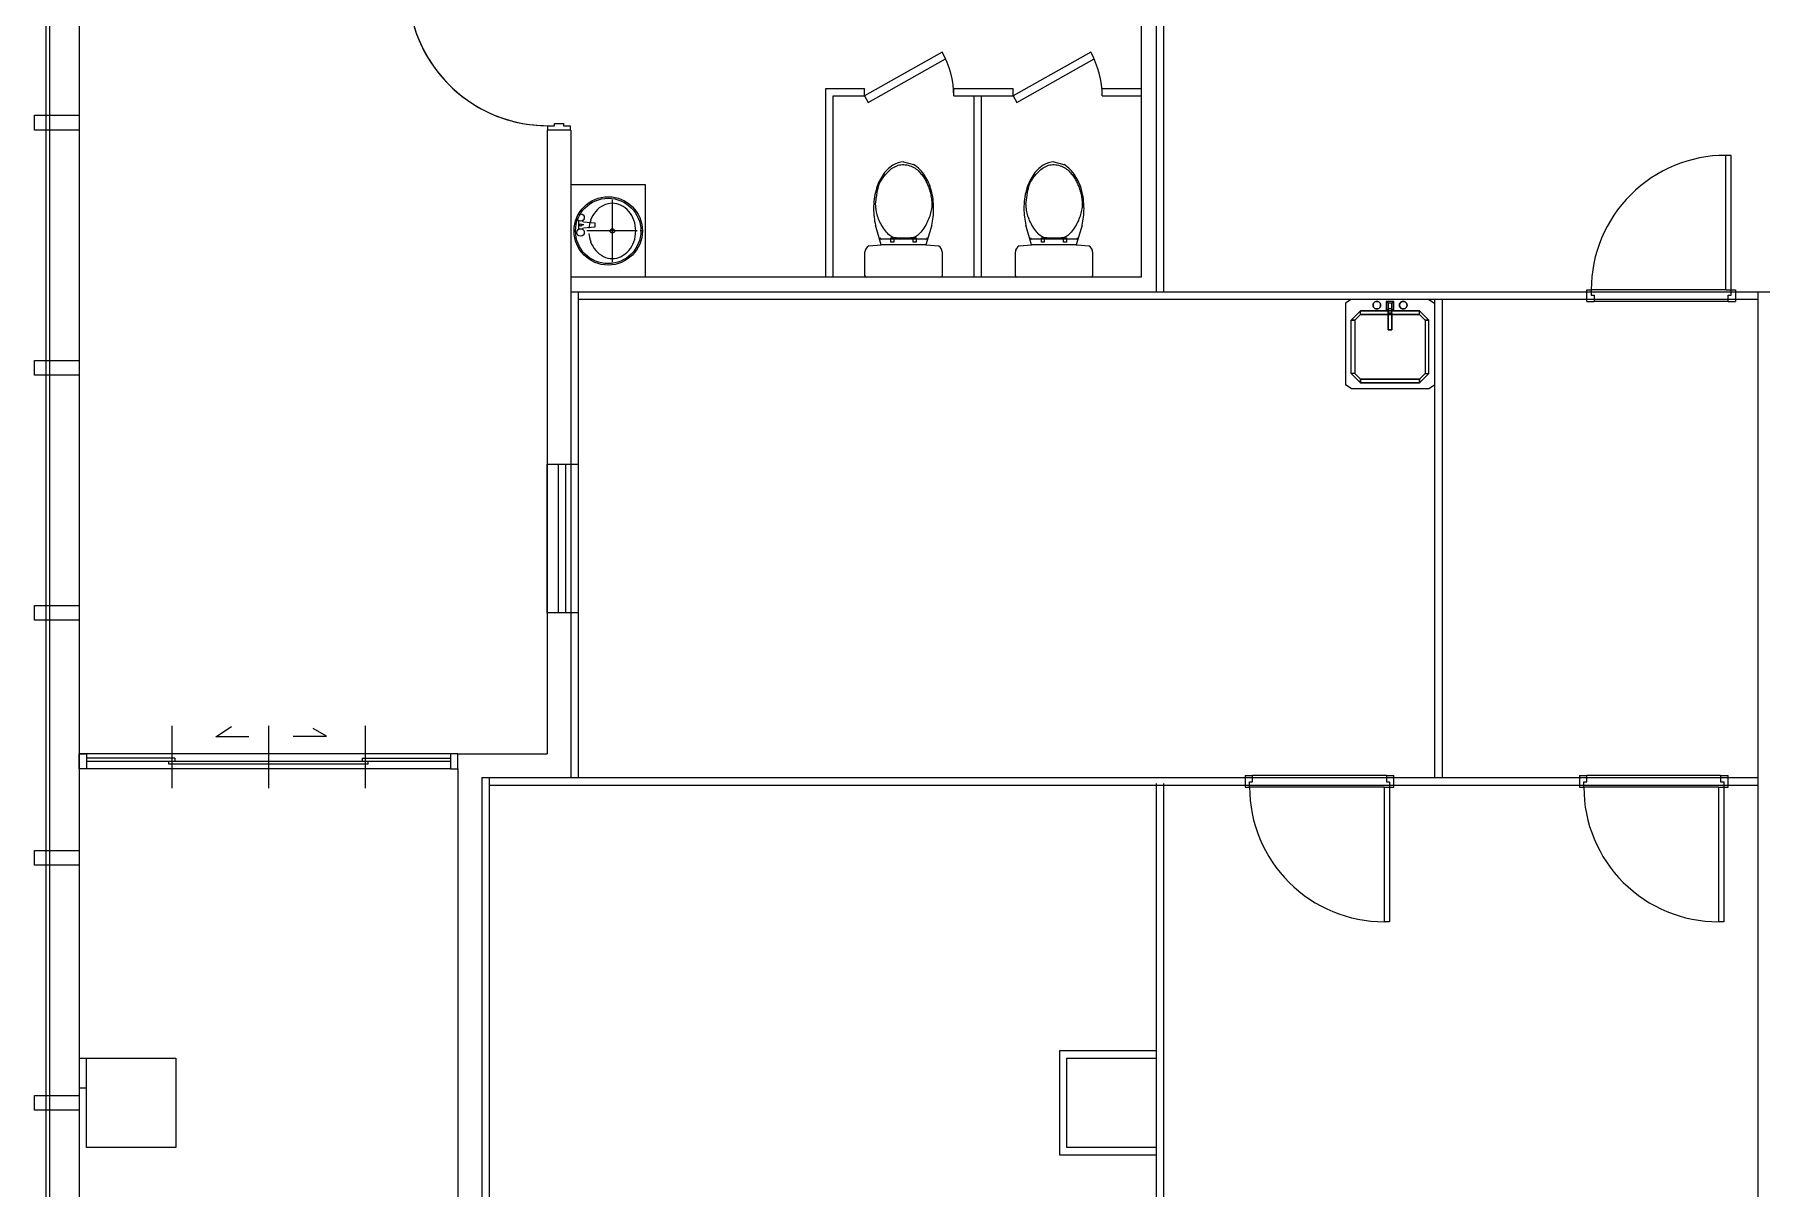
# Model space of a CAD drawing. Header units: millimetres. Extents: x 635438 to 684586, y -467743 to -415930.
# Drawn here: x 660383 to 672008, y -456949 to -449178 of the extents above; entities that cross this region are included whole.
import ezdxf

# ---------------------------------------------------------------- set-up
doc = ezdxf.new("R2010")
doc.units = ezdxf.units.MM
doc.header["$LTSCALE"] = 500
doc.layers.add('동물실', color=9, linetype='Continuous')

msp = doc.modelspace()

# ---------------------------------------------------------------- linework, layer by layer
at = {"layer": '동물실', "color": 251}
for p, q in [((667932.8, -446382.4), (667932.8, -450912.3)), ((667982.8, -446382.4), (667982.8, -450912.3)), ((667832.8, -446772.4), (667832.8, -450812.3)), ((660682.8, -448124.9), (660682.8, -467743.1)), ((660682.8, -448124.9), (660682.8, -467743.1)), ((660458.8, -448173.8), (660458.8, -467743.1)), ((660458.8, -448173.8), (660458.8, -467743.1)), ((660482.8, -448168.5), (660482.8, -467743.1)), ((660482.8, -448168.5), (660482.8, -467743.1)), ((666492.9, -449297.1), (665970.5, -449592.3)), ((667492.3, -449297.1), (666969.9, -449592.3)), ((665995.2, -449635.9), (666515.7, -449341.6)), ((666994.5, -449635.9), (667515, -449341.6)), ((665708.4, -450812.3), (665708.4, -449542.3)), ((665708.4, -449542.3), (665970.5, -449542.3)), ((665758.4, -450812.3), (665758.4, -449592.3)), ((665758.4, -449592.3), (665970.5, -449592.3)), ((665970.5, -449592.3), (665970.5, -449542.3)), ((665970.5, -449592.3), (665995.2, -449635.9)), ((666570.5, -449592.3), (666570.5, -449542.3)), ((666570.5, -449542.3), (666969.9, -449542.3)), ((666570.5, -449592.3), (666757.8, -449592.3)), ((666707.8, -450812.3), (666707.8, -449592.3)), ((666757.8, -450812.3), (666757.8, -449592.3)), ((666757.8, -449592.3), (666969.9, -449592.3)), ((666969.9, -449592.3), (666969.9, -449542.3)), ((666969.9, -449592.3), (666994.5, -449635.9)), ((667569.9, -449592.3), (667569.9, -449542.3)), ((667569.9, -449542.3), (667832.8, -449542.3)), ((667569.9, -449592.3), (667832.8, -449592.3)), ((660382.8, -449822.4), (660382.8, -449722.4)), ((660382.8, -449722.4), (660682.8, -449722.4)), ((660682.8, -449722.4), (660682.8, -449822.4)), ((660682.8, -449822.4), (660382.8, -449822.4)), ((663832.8, -449822.4), (663832.8, -454022.3)), ((663992.8, -449822.4), (663832.8, -449822.4)), ((663837.8, -449822.4), (663837.8, -449792.4)), ((663837.8, -449792.4), (663882.8, -449792.4)), ((663837.8, -449822.4), (663837.8, -449792.4)), ((663837.8, -449792.4), (663882.8, -449792.4)), ((663987.8, -449822.4), (663837.8, -449822.4)), ((663987.8, -449822.4), (663837.8, -449822.4)), ((663882.8, -449792.4), (663882.8, -449777.4)), ((663882.8, -449777.4), (663942.8, -449777.4)), ((663882.8, -449792.4), (663882.8, -449777.4)), ((663882.8, -449777.4), (663942.8, -449777.4)), ((663942.8, -449777.4), (663942.8, -449792.4)), ((663942.8, -449777.4), (663942.8, -449792.4)), ((663942.8, -449792.4), (663987.8, -449792.4)), ((663942.8, -449792.4), (663987.8, -449792.4)), ((663987.8, -449792.4), (663987.8, -449822.4)), ((663987.8, -449792.4), (663987.8, -449822.4)), ((663992.8, -449822.4), (663992.8, -454182.3)), ((671768.1, -450897.3), (671768.1, -449992.1)), ((671803.4, -449992.1), (671768.1, -449992.1)), ((671803.4, -450897.3), (671803.4, -449992.1)), ((666111.5, -450120.6), (666117.4, -450113.7)), ((666117.4, -450113.7), (666123.7, -450106.8)), ((666123.7, -450106.8), (666130.4, -450100)), ((666130.4, -450100), (666137.4, -450093.4)), ((666137.4, -450093.4), (666144.8, -450087.1)), ((666144.8, -450087.1), (666152.5, -450081.1)), ((666152.5, -450081.1), (666160.5, -450075.6)), ((666160.5, -450075.6), (666168.9, -450070.6)), ((666168.9, -450070.6), (666177.5, -450066.2)), ((666177.5, -450066.2), (666186.5, -450062.4)), ((666186.5, -450062.4), (666195.7, -450059.2)), ((666195.7, -450059.2), (666205.1, -450056.8)), ((666205.1, -450056.8), (666214.7, -450055)), ((666214.7, -450055), (666224.5, -450054.1)), ((666224.5, -450054.1), (666234.5, -450054)), ((666233.1, -450036.7), (666300.5, -450053.3)), ((666234.5, -450054), (666244.5, -450054.8)), ((666244.5, -450054.8), (666254.6, -450056.4)), ((666254.6, -450056.4), (666264.6, -450058.7)), ((666264.6, -450058.7), (666274.5, -450061.7)), ((666274.5, -450061.7), (666284.2, -450065.4)), ((666284.2, -450065.4), (666293.4, -450069.5)), ((666293.4, -450069.5), (666302.3, -450074.2)), ((666302.3, -450074.2), (666310.7, -450079.3)), ((666310.7, -450079.3), (666318.4, -450084.7)), ((666318.4, -450084.7), (666325.6, -450090.5)), ((666325.6, -450090.5), (666332.3, -450096.5)), ((666332.3, -450096.5), (666338.5, -450102.7)), ((666338.5, -450102.7), (666344.3, -450109)), ((666344.3, -450109), (666349.8, -450115.5)), ((666349.8, -450115.5), (666354.9, -450122)), ((667123.7, -450120.6), (667129.6, -450113.7)), ((667129.6, -450113.7), (667135.9, -450106.8)), ((667135.9, -450106.8), (667142.6, -450100)), ((667142.6, -450100), (667149.6, -450093.4)), ((667149.6, -450093.4), (667157, -450087.1)), ((667157, -450087.1), (667164.7, -450081.1)), ((667164.7, -450081.1), (667172.7, -450075.6)), ((667172.7, -450075.6), (667181.1, -450070.6)), ((667181.1, -450070.6), (667189.7, -450066.2)), ((667189.7, -450066.2), (667198.7, -450062.4)), ((667198.7, -450062.4), (667207.9, -450059.2)), ((667207.9, -450059.2), (667217.3, -450056.8)), ((667217.3, -450056.8), (667226.9, -450055)), ((667226.9, -450055), (667236.7, -450054.1)), ((667236.7, -450054.1), (667246.7, -450054)), ((667245.3, -450036.7), (667312.7, -450053.3)), ((667246.7, -450054), (667256.7, -450054.8)), ((667256.7, -450054.8), (667266.8, -450056.4)), ((667266.8, -450056.4), (667276.8, -450058.7)), ((667276.8, -450058.7), (667286.7, -450061.7)), ((667286.7, -450061.7), (667296.3, -450065.4)), ((667296.3, -450065.4), (667305.6, -450069.5)), ((667305.6, -450069.5), (667314.5, -450074.2)), ((667314.5, -450074.2), (667322.8, -450079.3)), ((667322.8, -450079.3), (667330.6, -450084.7)), ((667330.6, -450084.7), (667337.8, -450090.5)), ((667337.8, -450090.5), (667344.5, -450096.5)), ((667344.5, -450096.5), (667350.7, -450102.7)), ((667350.7, -450102.7), (667356.5, -450109)), ((667356.5, -450109), (667362, -450115.5)), ((667362, -450115.5), (667367.1, -450122)), ((663992.8, -450187.3), (664492.8, -450187.3)), ((664492.8, -450187.3), (664492.8, -450812.3)), ((666055.8, -450238.9), (666057.4, -450230.6)), ((666057.4, -450230.6), (666059, -450222.9)), ((666059, -450222.9), (666060.7, -450215.6)), ((666060.7, -450215.6), (666062.4, -450208.8)), ((666062.4, -450208.8), (666064, -450202.7)), ((666064, -450202.7), (666065.4, -450197.2)), ((666065.4, -450197.2), (666066.8, -450192.5)), ((666066.8, -450192.5), (666067.9, -450188.6)), ((666067.9, -450188.6), (666068.8, -450185.5)), ((666068.8, -450185.5), (666069.6, -450183.1)), ((666069.6, -450183.1), (666070.3, -450181.2)), ((666070.3, -450181.2), (666071, -450179.5)), ((666071, -450179.5), (666071.9, -450177.8)), ((666071.9, -450177.8), (666072.9, -450176)), ((666072.9, -450176), (666074.3, -450173.7)), ((666074.3, -450173.7), (666076, -450170.9)), ((666076, -450170.9), (666078.2, -450167.4)), ((666078.2, -450167.4), (666080.9, -450163.2)), ((666080.9, -450163.2), (666084, -450158.3)), ((666084, -450158.3), (666087.6, -450152.9)), ((666087.6, -450152.9), (666091.6, -450147)), ((666091.6, -450147), (666095.9, -450140.8)), ((666095.9, -450140.8), (666100.7, -450134.3)), ((666100.7, -450134.3), (666105.9, -450127.5)), ((666105.9, -450127.5), (666111.5, -450120.6)), ((666354.9, -450122), (666359.8, -450128.6)), ((666359.8, -450128.6), (666364.4, -450135.1)), ((666364.4, -450135.1), (666368.9, -450141.6)), ((666368.9, -450141.6), (666373.1, -450148.1)), ((666373.1, -450148.1), (666377.1, -450154.7)), ((666377.1, -450154.7), (666380.9, -450161.2)), ((666380.9, -450161.2), (666384.5, -450167.9)), ((666384.5, -450167.9), (666387.9, -450174.6)), ((666387.9, -450174.6), (666391.2, -450181.4)), ((666391.2, -450181.4), (666394.2, -450188.3)), ((666394.2, -450188.3), (666397, -450195.3)), ((666397, -450195.3), (666399.6, -450202.5)), ((666399.6, -450202.5), (666402.2, -450209.8)), ((666402.2, -450209.8), (666404.6, -450217.3)), ((666404.6, -450217.3), (666406.9, -450224.9)), ((666406.9, -450224.9), (666409.1, -450232.8)), ((666409.1, -450232.8), (666411.2, -450240.9)), ((667068, -450238.9), (667069.6, -450230.6)), ((667069.6, -450230.6), (667071.2, -450222.9)), ((667071.2, -450222.9), (667072.9, -450215.6)), ((667072.9, -450215.6), (667074.6, -450208.8)), ((667074.6, -450208.8), (667076.1, -450202.7)), ((667076.1, -450202.7), (667077.6, -450197.2)), ((667077.6, -450197.2), (667078.9, -450192.5)), ((667078.9, -450192.5), (667080.1, -450188.6)), ((667080.1, -450188.6), (667081, -450185.5)), ((667081, -450185.5), (667081.7, -450183.1)), ((667081.7, -450183.1), (667082.5, -450181.2)), ((667082.5, -450181.2), (667083.2, -450179.5)), ((667083.2, -450179.5), (667084, -450177.8)), ((667084, -450177.8), (667085.1, -450176)), ((667085.1, -450176), (667086.5, -450173.7)), ((667086.5, -450173.7), (667088.2, -450170.9)), ((667088.2, -450170.9), (667090.4, -450167.4)), ((667090.4, -450167.4), (667093.1, -450163.2)), ((667093.1, -450163.2), (667096.2, -450158.3)), ((667096.2, -450158.3), (667099.8, -450152.9)), ((667099.8, -450152.9), (667103.7, -450147)), ((667103.7, -450147), (667108.1, -450140.8)), ((667108.1, -450140.8), (667112.9, -450134.3)), ((667112.9, -450134.3), (667118.1, -450127.5)), ((667118.1, -450127.5), (667123.7, -450120.6)), ((667367.1, -450122), (667372, -450128.6)), ((667372, -450128.6), (667376.6, -450135.1)), ((667376.6, -450135.1), (667381.1, -450141.6)), ((667381.1, -450141.6), (667385.3, -450148.1)), ((667385.3, -450148.1), (667389.3, -450154.7)), ((667389.3, -450154.7), (667393.1, -450161.2)), ((667393.1, -450161.2), (667396.7, -450167.9)), ((667396.7, -450167.9), (667400.1, -450174.6)), ((667400.1, -450174.6), (667403.3, -450181.4)), ((667403.3, -450181.4), (667406.3, -450188.3)), ((667406.3, -450188.3), (667409.2, -450195.3)), ((667409.2, -450195.3), (667411.8, -450202.5)), ((667411.8, -450202.5), (667414.4, -450209.8)), ((667414.4, -450209.8), (667416.8, -450217.3)), ((667416.8, -450217.3), (667419.1, -450224.9)), ((667419.1, -450224.9), (667421.3, -450232.8)), ((667421.3, -450232.8), (667423.4, -450240.9)), ((664272, -450290.9), (664272, -450710.9)), ((666044.5, -450317.8), (666044.6, -450315.2)), ((666044.6, -450321.1), (666044.5, -450317.8)), ((666044.6, -450315.2), (666044.8, -450312.8)), ((666044.8, -450325.3), (666044.6, -450321.1)), ((666044.8, -450312.8), (666045.1, -450310.5)), ((666045.2, -450330.7), (666044.8, -450325.3)), ((666045.1, -450310.5), (666045.6, -450307.9)), ((666045.7, -450337.2), (666045.2, -450330.7)), ((666045.6, -450307.9), (666046.1, -450304.6)), ((666046.5, -450344.7), (666045.7, -450337.2)), ((666046.1, -450304.6), (666046.8, -450300.4)), ((666047.5, -450353), (666046.5, -450344.7)), ((666046.8, -450300.4), (666047.6, -450295)), ((666047.6, -450295), (666048.4, -450288.5)), ((666048.4, -450288.5), (666049.4, -450281.2)), ((666049.4, -450281.2), (666050.5, -450273.2)), ((666050.5, -450273.2), (666051.7, -450264.8)), ((666051.7, -450264.8), (666052.9, -450256.1)), ((666052.9, -450256.1), (666054.3, -450247.4)), ((666054.3, -450247.4), (666055.8, -450238.9)), ((666411.2, -450240.9), (666413.3, -450249.2)), ((666413.3, -450249.2), (666415.4, -450257.7)), ((666415.4, -450257.7), (666417.2, -450266.4)), ((666417.2, -450266.4), (666418.9, -450275.3)), ((666418.9, -450275.3), (666420.4, -450284.4)), ((666420.7, -450351.3), (666419.1, -450361.2)), ((666420.4, -450284.4), (666421.6, -450293.6)), ((666421.9, -450341.4), (666420.7, -450351.3)), ((666421.6, -450293.6), (666422.4, -450302.9)), ((666422.6, -450331.6), (666421.9, -450341.4)), ((666422.4, -450302.9), (666422.9, -450312.4)), ((666423, -450322), (666422.6, -450331.6)), ((666422.9, -450312.4), (666423, -450322)), ((667056.7, -450317.8), (667056.8, -450315.2)), ((667056.8, -450321.1), (667056.7, -450317.8)), ((667056.8, -450315.2), (667057, -450312.8)), ((667057, -450325.3), (667056.8, -450321.1)), ((667057, -450312.8), (667057.3, -450310.5)), ((667057.4, -450330.7), (667057, -450325.3)), ((667057.3, -450310.5), (667057.8, -450307.9)), ((667057.9, -450337.2), (667057.4, -450330.7)), ((667057.8, -450307.9), (667058.3, -450304.6)), ((667058.7, -450344.7), (667057.9, -450337.2)), ((667058.3, -450304.6), (667059, -450300.4)), ((667059.7, -450353), (667058.7, -450344.7)), ((667059, -450300.4), (667059.8, -450295)), ((667059.8, -450295), (667060.6, -450288.5)), ((667060.6, -450288.5), (667061.6, -450281.2)), ((667061.6, -450281.2), (667062.7, -450273.2)), ((667062.7, -450273.2), (667063.8, -450264.8)), ((667063.8, -450264.8), (667065.1, -450256.1)), ((667065.1, -450256.1), (667066.5, -450247.4)), ((667066.5, -450247.4), (667068, -450238.9)), ((667423.4, -450240.9), (667425.5, -450249.2)), ((667425.5, -450249.2), (667427.5, -450257.7)), ((667427.5, -450257.7), (667429.4, -450266.4)), ((667429.4, -450266.4), (667431.1, -450275.3)), ((667431.1, -450275.3), (667432.6, -450284.4)), ((667432.9, -450351.3), (667431.3, -450361.2)), ((667432.6, -450284.4), (667433.8, -450293.6)), ((667434.1, -450341.4), (667432.9, -450351.3)), ((667433.8, -450293.6), (667434.6, -450302.9)), ((667434.8, -450331.6), (667434.1, -450341.4)), ((667434.6, -450302.9), (667435.1, -450312.4)), ((667435.2, -450322), (667434.8, -450331.6)), ((667435.1, -450312.4), (667435.2, -450322)), ((664044.5, -450431.7), (664044.5, -450490.2)), ((664080.5, -450460.9), (664060.5, -450460.9)), ((664072.5, -450431.7), (664072.5, -450434.8)), ((664077.1, -450439.7), (664153.5, -450446.9)), ((664153.5, -450446.9), (664153.5, -450474.9)), ((666082.8, -450595), (666043.9, -450462.7)), ((666048.9, -450361.9), (666047.5, -450353)), ((666050.5, -450371.4), (666048.9, -450361.9)), ((666052.6, -450381.2), (666050.5, -450371.4)), ((666055, -450391.2), (666052.6, -450381.2)), ((666057.9, -450401.3), (666055, -450391.2)), ((666061.3, -450411.5), (666057.9, -450401.3)), ((666065.1, -450421.6), (666061.3, -450411.5)), ((666069.4, -450431.7), (666065.1, -450421.6)), ((666074, -450441.9), (666069.4, -450431.7)), ((666079.2, -450451.9), (666074, -450441.9)), ((666084.7, -450461.9), (666079.2, -450451.9)), ((666090.7, -450471.9), (666084.7, -450461.9)), ((666381.6, -450462), (666375.7, -450471.9)), ((666387.2, -450452), (666381.6, -450462)), ((666422.3, -450462.7), (666383.3, -450595)), ((666392.3, -450441.9), (666387.2, -450452)), ((666397.1, -450431.8), (666392.3, -450441.9)), ((666401.4, -450421.7), (666397.1, -450431.8)), ((666405.3, -450411.5), (666401.4, -450421.7)), ((666408.9, -450401.4), (666405.3, -450411.5)), ((666412, -450391.3), (666408.9, -450401.4)), ((666414.8, -450381.2), (666412, -450391.3)), ((666417.1, -450371.1), (666414.8, -450381.2)), ((666419.1, -450361.2), (666417.1, -450371.1)), ((667095, -450595), (667056, -450462.7)), ((667061, -450361.9), (667059.7, -450353)), ((667062.7, -450371.4), (667061, -450361.9)), ((667064.8, -450381.2), (667062.7, -450371.4)), ((667067.2, -450391.2), (667064.8, -450381.2)), ((667070.1, -450401.3), (667067.2, -450391.2)), ((667073.5, -450411.5), (667070.1, -450401.3)), ((667077.3, -450421.6), (667073.5, -450411.5)), ((667081.5, -450431.7), (667077.3, -450421.6)), ((667086.2, -450441.9), (667081.5, -450431.7)), ((667091.3, -450451.9), (667086.2, -450441.9)), ((667096.9, -450461.9), (667091.3, -450451.9)), ((667102.9, -450471.9), (667096.9, -450461.9)), ((667393.8, -450462), (667387.9, -450471.9)), ((667399.4, -450452), (667393.8, -450462)), ((667434.5, -450462.7), (667395.5, -450595)), ((667404.5, -450441.9), (667399.4, -450452)), ((667409.3, -450431.8), (667404.5, -450441.9)), ((667413.6, -450421.7), (667409.3, -450431.8)), ((667417.5, -450411.5), (667413.6, -450421.7)), ((667421.1, -450401.4), (667417.5, -450411.5)), ((667424.2, -450391.3), (667421.1, -450401.4)), ((667427, -450381.2), (667424.2, -450391.3)), ((667429.3, -450371.1), (667427, -450381.2)), ((667431.3, -450361.2), (667429.3, -450371.1)), ((664072.5, -450487.1), (664072.5, -450490.2)), ((664153.5, -450474.9), (664077.1, -450482.2)), ((664440.5, -450500.9), (664100.5, -450500.9)), ((664476, -450500.9), (664460.5, -450500.9)), ((666383.1, -450557.3), (666083.1, -450557.3)), ((666097.1, -450481.7), (666090.7, -450471.9)), ((666103.8, -450491.2), (666097.1, -450481.7)), ((666110.7, -450500.4), (666103.8, -450491.2)), ((666117.9, -450509.1), (666110.7, -450500.4)), ((666125.1, -450517.1), (666117.9, -450509.1)), ((666132.2, -450524.4), (666125.1, -450517.1)), ((666139.3, -450530.7), (666132.2, -450524.4)), ((666146.2, -450536), (666139.3, -450530.7)), ((666152.9, -450540.2), (666146.2, -450536)), ((666148.1, -450577.3), (666148.1, -450547.3)), ((666148.1, -450547.3), (666168.1, -450547.3)), ((666168.1, -450577.3), (666148.1, -450577.3)), ((666159.3, -450543.3), (666152.9, -450540.2)), ((666165.7, -450545.5), (666159.3, -450543.3)), ((666172.1, -450547.1), (666165.7, -450545.5)), ((666168.1, -450547.3), (666168.1, -450577.3)), ((666178.6, -450548), (666172.1, -450547.1)), ((666185.3, -450548.4), (666178.6, -450548)), ((666192.3, -450548.6), (666185.3, -450548.4)), ((666199.7, -450548.6), (666192.3, -450548.6)), ((666207.6, -450548.6), (666199.7, -450548.6)), ((666215.8, -450548.6), (666207.6, -450548.6)), ((666224.3, -450548.6), (666215.8, -450548.6)), ((666232.9, -450548.6), (666224.3, -450548.6)), ((666241.5, -450548.6), (666232.9, -450548.6)), ((666250, -450548.6), (666241.5, -450548.6)), ((666258.3, -450548.6), (666250, -450548.6)), ((666266.2, -450548.6), (666258.3, -450548.6)), ((666273.6, -450548.6), (666266.2, -450548.6)), ((666280.7, -450548.4), (666273.6, -450548.6)), ((666287.4, -450548), (666280.7, -450548.4)), ((666294, -450547.1), (666287.4, -450548)), ((666300.4, -450545.5), (666294, -450547.1)), ((666298.1, -450547.3), (666318.1, -450547.3)), ((666298.1, -450577.3), (666298.1, -450547.3)), ((666318.1, -450577.3), (666298.1, -450577.3)), ((666306.8, -450543.3), (666300.4, -450545.5)), ((666313.4, -450540.2), (666306.8, -450543.3)), ((666320, -450536), (666313.4, -450540.2)), ((666318.1, -450547.3), (666318.1, -450577.3)), ((666327, -450530.7), (666320, -450536)), ((666334.1, -450524.4), (666327, -450530.7)), ((666341.3, -450517.1), (666334.1, -450524.4)), ((666348.5, -450509.1), (666341.3, -450517.1)), ((666355.6, -450500.4), (666348.5, -450509.1)), ((666362.6, -450491.2), (666355.6, -450500.4)), ((666369.3, -450481.7), (666362.6, -450491.2)), ((666375.7, -450471.9), (666369.3, -450481.7)), ((667395.3, -450557.3), (667095.3, -450557.3)), ((667109.3, -450481.7), (667102.9, -450471.9)), ((667116, -450491.2), (667109.3, -450481.7)), ((667122.9, -450500.4), (667116, -450491.2)), ((667130.1, -450509.1), (667122.9, -450500.4)), ((667137.3, -450517.1), (667130.1, -450509.1)), ((667144.4, -450524.4), (667137.3, -450517.1)), ((667151.5, -450530.7), (667144.4, -450524.4)), ((667158.4, -450536), (667151.5, -450530.7)), ((667165, -450540.2), (667158.4, -450536)), ((667160.3, -450577.3), (667160.3, -450547.3)), ((667160.3, -450547.3), (667180.3, -450547.3)), ((667180.3, -450577.3), (667160.3, -450577.3)), ((667171.5, -450543.3), (667165, -450540.2)), ((667177.9, -450545.5), (667171.5, -450543.3)), ((667184.3, -450547.1), (667177.9, -450545.5)), ((667180.3, -450547.3), (667180.3, -450577.3)), ((667190.8, -450548), (667184.3, -450547.1)), ((667197.5, -450548.4), (667190.8, -450548)), ((667204.5, -450548.6), (667197.5, -450548.4)), ((667211.9, -450548.6), (667204.5, -450548.6)), ((667219.7, -450548.6), (667211.9, -450548.6)), ((667228, -450548.6), (667219.7, -450548.6)), ((667236.5, -450548.6), (667228, -450548.6)), ((667245.1, -450548.6), (667236.5, -450548.6)), ((667253.7, -450548.6), (667245.1, -450548.6)), ((667262.2, -450548.6), (667253.7, -450548.6)), ((667270.4, -450548.6), (667262.2, -450548.6)), ((667278.3, -450548.6), (667270.4, -450548.6)), ((667285.8, -450548.6), (667278.3, -450548.6)), ((667292.8, -450548.4), (667285.8, -450548.6)), ((667299.6, -450548), (667292.8, -450548.4)), ((667306.2, -450547.1), (667299.6, -450548)), ((667312.6, -450545.5), (667306.2, -450547.1)), ((667310.3, -450547.3), (667330.3, -450547.3)), ((667310.3, -450577.3), (667310.3, -450547.3)), ((667330.3, -450577.3), (667310.3, -450577.3)), ((667319, -450543.3), (667312.6, -450545.5)), ((667325.5, -450540.2), (667319, -450543.3)), ((667332.2, -450536), (667325.5, -450540.2)), ((667330.3, -450547.3), (667330.3, -450577.3)), ((667339.1, -450530.7), (667332.2, -450536)), ((667346.2, -450524.4), (667339.1, -450530.7)), ((667353.4, -450517.1), (667346.2, -450524.4)), ((667360.7, -450509.1), (667353.4, -450517.1)), ((667367.8, -450500.4), (667360.7, -450509.1)), ((667374.8, -450491.2), (667367.8, -450500.4)), ((667381.5, -450481.7), (667374.8, -450491.2)), ((667387.9, -450471.9), (667381.5, -450481.7)), ((664272, -450690.9), (664272, -450711.9)), ((665973.1, -450802.3), (665973.1, -450642.3)), ((665998.1, -450602.3), (666082.9, -450595)), ((666383.3, -450595), (666077.9, -450595.4)), ((666077.9, -450595.4), (666082.8, -450595)), ((666383.3, -450595), (666388.2, -450595.4)), ((666388.2, -450595.4), (666468.1, -450602.3)), ((666493.1, -450642.3), (666493.1, -450802.3)), ((666985.3, -450802.3), (666985.3, -450642.3)), ((667010.3, -450602.3), (667095.1, -450595)), ((667395.5, -450595), (667090.1, -450595.4)), ((667090.1, -450595.4), (667095, -450595)), ((667395.5, -450595), (667400.4, -450595.4)), ((667400.4, -450595.4), (667480.3, -450602.3)), ((667505.3, -450642.3), (667505.3, -450802.3)), ((667832.8, -450812.3), (663992.8, -450812.3)), ((666483.1, -450812.3), (665983.1, -450812.3)), ((667495.3, -450812.3), (666995.3, -450812.3)), ((674282.8, -450912.3), (663992.8, -450912.3)), ((664042.8, -450912.3), (664042.8, -454182.3)), ((670832.8, -450897.3), (670862.1, -450897.3)), ((670832.8, -450977.3), (670832.8, -450897.3)), ((670832.8, -450962.3), (670832.8, -450912.3)), ((670862.1, -450897.3), (670862.1, -450933.2)), ((671768.1, -450897.3), (670862.1, -450897.3)), ((670862.1, -450933.2), (670882.6, -450933.2)), ((670862.1, -450933.2), (670882.6, -450933.2)), ((670882.6, -450933.2), (670882.6, -450977.3)), ((671768.1, -450897.3), (671803.4, -450897.3)), ((671782.9, -450933.2), (671803.4, -450933.2)), ((671782.9, -450977.3), (671782.9, -450933.2)), ((671803.4, -450897.3), (671832.8, -450897.3)), ((671803.4, -450933.2), (671803.4, -450897.3)), ((671832.8, -450897.3), (671832.8, -450977.3)), ((671832.8, -450912.3), (671832.8, -450962.3)), ((671832.8, -450912.3), (671832.8, -450962.3)), ((671982.8, -450912.3), (671982.8, -466572.3)), ((671982.8, -450962.3), (664042.8, -450962.3)), ((669245.9, -450962.3), (669207.8, -450987.8)), ((669207.8, -450987.8), (669207.8, -451536.9)), ((669769.6, -450962.3), (669245.9, -450962.3)), ((669309.5, -451038.7), (669245.9, -451102.4)), ((669245.9, -451102.4), (669309.5, -451038.7)), ((669309.5, -451038.7), (669706, -451038.7)), ((669706, -451038.7), (669309.5, -451038.7)), ((669309.5, -451064.2), (669309.5, -451038.7)), ((669309.5, -451064.2), (669309.5, -451038.7)), ((669393.2, -451000.5), (669394.1, -450993.9)), ((669394.1, -450993.9), (669393.2, -451000.5)), ((669393.2, -451000.5), (669394.1, -450993.9)), ((669394.1, -450993.9), (669393.2, -451000.5)), ((669394.1, -451007.1), (669393.2, -451000.5)), ((669393.2, -451000.5), (669394.1, -451007.1)), ((669394.1, -451007.1), (669393.2, -451000.5)), ((669393.2, -451000.5), (669394.1, -451007.1)), ((669394.1, -450993.9), (669396.6, -450987.8)), ((669396.6, -450987.8), (669394.1, -450993.9)), ((669394.1, -450993.9), (669396.6, -450987.8)), ((669396.6, -450987.8), (669394.1, -450993.9)), ((669396.6, -451013.3), (669394.1, -451007.1)), ((669394.1, -451007.1), (669396.6, -451013.3)), ((669396.6, -451013.3), (669394.1, -451007.1)), ((669394.1, -451007.1), (669396.6, -451013.3)), ((669396.6, -450987.8), (669400.7, -450982.5)), ((669400.7, -450982.5), (669396.6, -450987.8)), ((669396.6, -450987.8), (669400.7, -450982.5)), ((669400.7, -450982.5), (669396.6, -450987.8)), ((669400.7, -451018.5), (669396.6, -451013.3)), ((669396.6, -451013.3), (669400.7, -451018.5)), ((669400.7, -451018.5), (669396.6, -451013.3)), ((669396.6, -451013.3), (669400.7, -451018.5)), ((669400.7, -450982.5), (669405.9, -450978.5)), ((669405.9, -450978.5), (669400.7, -450982.5)), ((669400.7, -450982.5), (669405.9, -450978.5)), ((669405.9, -450978.5), (669400.7, -450982.5)), ((669405.9, -451022.6), (669400.7, -451018.5)), ((669400.7, -451018.5), (669405.9, -451022.6)), ((669405.9, -451022.6), (669400.7, -451018.5)), ((669400.7, -451018.5), (669405.9, -451022.6)), ((669405.9, -450978.5), (669412.1, -450975.9)), ((669412.1, -450975.9), (669405.9, -450978.5)), ((669405.9, -450978.5), (669412.1, -450975.9)), ((669412.1, -450975.9), (669405.9, -450978.5)), ((669412.1, -451025.1), (669405.9, -451022.6)), ((669405.9, -451022.6), (669412.1, -451025.1)), ((669412.1, -451025.1), (669405.9, -451022.6)), ((669405.9, -451022.6), (669412.1, -451025.1)), ((669412.1, -450975.9), (669418.7, -450975.1)), ((669418.7, -450975.1), (669412.1, -450975.9)), ((669412.1, -450975.9), (669418.7, -450975.1)), ((669418.7, -450975.1), (669412.1, -450975.9)), ((669418.7, -451026), (669412.1, -451025.1)), ((669412.1, -451025.1), (669418.7, -451026)), ((669418.7, -451026), (669412.1, -451025.1)), ((669412.1, -451025.1), (669418.7, -451026)), ((669418.7, -450975.1), (669425.3, -450975.9)), ((669425.3, -450975.9), (669418.7, -450975.1)), ((669418.7, -450975.1), (669425.3, -450975.9)), ((669425.3, -450975.9), (669418.7, -450975.1)), ((669425.3, -451025.1), (669418.7, -451026)), ((669425.3, -451025.1), (669418.7, -451026)), ((669418.7, -451026), (669425.3, -451025.1)), ((669425.3, -451025.1), (669418.7, -451026)), ((669425.3, -450975.9), (669431.4, -450978.5)), ((669431.4, -450978.5), (669425.3, -450975.9)), ((669425.3, -450975.9), (669431.4, -450978.5)), ((669431.4, -450978.5), (669425.3, -450975.9)), ((669431.4, -451022.6), (669425.3, -451025.1)), ((669425.3, -451025.1), (669431.4, -451022.6)), ((669431.4, -451022.6), (669425.3, -451025.1)), ((669425.3, -451025.1), (669431.4, -451022.6)), ((669431.4, -450978.5), (669436.7, -450982.5)), ((669436.7, -450982.5), (669431.4, -450978.5)), ((669431.4, -450978.5), (669436.7, -450982.5)), ((669436.7, -450982.5), (669431.4, -450978.5)), ((669436.7, -451018.5), (669431.4, -451022.6)), ((669431.4, -451022.6), (669436.7, -451018.5)), ((669436.7, -451018.5), (669431.4, -451022.6)), ((669431.4, -451022.6), (669436.7, -451018.5)), ((669436.7, -450982.5), (669440.7, -450987.8)), ((669440.7, -450987.8), (669436.7, -450982.5)), ((669436.7, -450982.5), (669440.7, -450987.8)), ((669440.7, -450987.8), (669436.7, -450982.5)), ((669440.7, -451013.3), (669436.7, -451018.5)), ((669436.7, -451018.5), (669440.7, -451013.3)), ((669440.7, -451013.3), (669436.7, -451018.5)), ((669436.7, -451018.5), (669440.7, -451013.3)), ((669440.7, -450987.8), (669443.3, -450993.9)), ((669443.3, -450993.9), (669440.7, -450987.8)), ((669440.7, -450987.8), (669443.3, -450993.9)), ((669443.3, -450993.9), (669440.7, -450987.8)), ((669443.3, -451007.1), (669440.7, -451013.3)), ((669440.7, -451013.3), (669443.3, -451007.1)), ((669443.3, -451007.1), (669440.7, -451013.3)), ((669440.7, -451013.3), (669443.3, -451007.1)), ((669443.3, -450993.9), (669444.1, -451000.5)), ((669444.1, -451000.5), (669443.3, -450993.9)), ((669443.3, -450993.9), (669444.1, -451000.5)), ((669444.1, -451000.5), (669443.3, -450993.9)), ((669444.1, -451000.5), (669443.3, -451007.1)), ((669443.3, -451007.1), (669444.1, -451000.5)), ((669444.1, -451000.5), (669443.3, -451007.1)), ((669443.3, -451007.1), (669444.1, -451000.5)), ((669495, -450987.8), (669482.3, -450975.1)), ((669533.2, -450975.1), (669482.3, -450975.1)), ((669482.3, -450975.1), (669482.3, -451038.7)), ((669495, -450987.8), (669482.3, -450975.1)), ((669495, -451026), (669482.3, -451038.7)), ((669482.3, -451038.7), (669495, -451026)), ((669482.3, -451038.7), (669533.2, -451038.7)), ((669495, -450987.8), (669495, -451051.4)), ((669520.5, -450987.8), (669495, -450987.8)), ((669495, -450987.8), (669495, -451026)), ((669495, -451051.4), (669495, -450987.8)), ((669520.5, -450987.8), (669495, -450987.8)), ((669495, -451026), (669495, -451064.2)), ((669520.5, -451026), (669495, -451026)), ((669495, -451026), (669495, -451064.2)), ((669520.5, -451026), (669495, -451026)), ((669520.5, -450987.8), (669533.2, -450975.1)), ((669520.5, -450987.8), (669533.2, -450975.1)), ((669520.5, -451051.4), (669520.5, -450987.8)), ((669520.5, -450987.8), (669520.5, -451026)), ((669520.5, -451051.4), (669520.5, -450987.8)), ((669520.5, -451064.2), (669520.5, -451026)), ((669520.5, -451064.2), (669520.5, -451026)), ((669533.2, -451038.7), (669520.5, -451026)), ((669520.5, -451026), (669533.2, -451038.7)), ((669533.2, -451038.7), (669533.2, -450975.1)), ((669571.4, -451000.5), (669572.2, -450993.9)), ((669572.2, -450993.9), (669571.4, -451000.5)), ((669571.4, -451000.5), (669572.2, -450993.9)), ((669572.2, -450993.9), (669571.4, -451000.5)), ((669572.2, -451007.1), (669571.4, -451000.5)), ((669571.4, -451000.5), (669572.2, -451007.1)), ((669572.2, -451007.1), (669571.4, -451000.5)), ((669571.4, -451000.5), (669572.2, -451007.1)), ((669572.2, -450993.9), (669574.8, -450987.8)), ((669574.8, -450987.8), (669572.2, -450993.9)), ((669572.2, -450993.9), (669574.8, -450987.8)), ((669574.8, -450987.8), (669572.2, -450993.9)), ((669574.8, -451013.3), (669572.2, -451007.1)), ((669572.2, -451007.1), (669574.8, -451013.3)), ((669574.8, -451013.3), (669572.2, -451007.1)), ((669572.2, -451007.1), (669574.8, -451013.3)), ((669574.8, -450987.8), (669578.9, -450982.5)), ((669578.9, -450982.5), (669574.8, -450987.8)), ((669574.8, -450987.8), (669578.9, -450982.5)), ((669578.9, -450982.5), (669574.8, -450987.8)), ((669578.9, -451018.5), (669574.8, -451013.3)), ((669574.8, -451013.3), (669578.9, -451018.5)), ((669578.9, -451018.5), (669574.8, -451013.3)), ((669574.8, -451013.3), (669578.9, -451018.5)), ((669578.9, -450982.5), (669584.1, -450978.5)), ((669584.1, -450978.5), (669578.9, -450982.5)), ((669578.9, -450982.5), (669584.1, -450978.5)), ((669584.1, -450978.5), (669578.9, -450982.5)), ((669584.1, -451022.6), (669578.9, -451018.5)), ((669578.9, -451018.5), (669584.1, -451022.6)), ((669584.1, -451022.6), (669578.9, -451018.5)), ((669578.9, -451018.5), (669584.1, -451022.6)), ((669584.1, -450978.5), (669590.2, -450975.9)), ((669590.2, -450975.9), (669584.1, -450978.5)), ((669584.1, -450978.5), (669590.2, -450975.9)), ((669590.2, -450975.9), (669584.1, -450978.5)), ((669590.2, -451025.1), (669584.1, -451022.6)), ((669584.1, -451022.6), (669590.2, -451025.1)), ((669590.2, -451025.1), (669584.1, -451022.6)), ((669584.1, -451022.6), (669590.2, -451025.1)), ((669590.2, -450975.9), (669596.9, -450975.1)), ((669596.9, -450975.1), (669590.2, -450975.9)), ((669590.2, -450975.9), (669596.9, -450975.1)), ((669596.9, -450975.1), (669590.2, -450975.9)), ((669596.9, -451026), (669590.2, -451025.1)), ((669590.2, -451025.1), (669596.9, -451026)), ((669596.9, -451026), (669590.2, -451025.1)), ((669590.2, -451025.1), (669596.9, -451026)), ((669596.9, -450975.1), (669603.4, -450975.9)), ((669603.4, -450975.9), (669596.9, -450975.1)), ((669596.9, -450975.1), (669603.4, -450975.9)), ((669603.4, -450975.9), (669596.9, -450975.1)), ((669603.4, -451025.1), (669596.9, -451026)), ((669596.9, -451026), (669603.4, -451025.1)), ((669603.4, -451025.1), (669596.9, -451026)), ((669596.9, -451026), (669603.4, -451025.1)), ((669603.4, -450975.9), (669609.6, -450978.5)), ((669609.6, -450978.5), (669603.4, -450975.9)), ((669603.4, -450975.9), (669609.6, -450978.5)), ((669609.6, -450978.5), (669603.4, -450975.9)), ((669609.6, -451022.6), (669603.4, -451025.1)), ((669603.4, -451025.1), (669609.6, -451022.6)), ((669609.6, -451022.6), (669603.4, -451025.1)), ((669603.4, -451025.1), (669609.6, -451022.6)), ((669609.6, -450978.5), (669614.8, -450982.5)), ((669614.8, -450982.5), (669609.6, -450978.5)), ((669609.6, -450978.5), (669614.8, -450982.5)), ((669614.8, -450982.5), (669609.6, -450978.5)), ((669614.8, -451018.5), (669609.6, -451022.6)), ((669609.6, -451022.6), (669614.8, -451018.5)), ((669614.8, -451018.5), (669609.6, -451022.6)), ((669609.6, -451022.6), (669614.8, -451018.5)), ((669614.8, -450982.5), (669618.9, -450987.8)), ((669618.9, -450987.8), (669614.8, -450982.5)), ((669614.8, -450982.5), (669618.9, -450987.8)), ((669618.9, -450987.8), (669614.8, -450982.5)), ((669618.9, -451013.3), (669614.8, -451018.5)), ((669614.8, -451018.5), (669618.9, -451013.3)), ((669618.9, -451013.3), (669614.8, -451018.5)), ((669614.8, -451018.5), (669618.9, -451013.3)), ((669618.9, -450987.8), (669621.5, -450993.9)), ((669621.5, -450993.9), (669618.9, -450987.8)), ((669618.9, -450987.8), (669621.5, -450993.9)), ((669621.5, -450993.9), (669618.9, -450987.8)), ((669621.5, -451007.1), (669618.9, -451013.3)), ((669618.9, -451013.3), (669621.5, -451007.1)), ((669621.5, -451007.1), (669618.9, -451013.3)), ((669618.9, -451013.3), (669621.5, -451007.1)), ((669621.5, -450993.9), (669622.3, -451000.5)), ((669622.3, -451000.5), (669621.5, -450993.9)), ((669621.5, -450993.9), (669622.3, -451000.5)), ((669622.3, -451000.5), (669621.5, -450993.9)), ((669622.3, -451000.5), (669621.5, -451007.1)), ((669621.5, -451007.1), (669622.3, -451000.5)), ((669622.3, -451000.5), (669621.5, -451007.1)), ((669621.5, -451007.1), (669622.3, -451000.5)), ((669706, -451038.7), (669769.6, -451102.4)), ((669706, -451064.2), (669706, -451038.7)), ((669769.6, -451102.4), (669706, -451038.7)), ((669706, -451064.2), (669706, -451038.7)), ((669769.6, -450962.3), (669807.8, -450987.8)), ((669807.8, -450962.3), (669807.8, -454182.3)), ((669807.8, -450987.8), (669807.8, -451536.9)), ((669857.8, -450962.3), (669857.8, -454182.3)), ((670832.8, -450977.3), (670882.6, -450977.3)), ((671782.9, -450977.3), (670882.6, -450977.3)), ((671782.9, -450977.3), (671832.8, -450977.3)), ((669245.9, -451460.5), (669245.9, -451102.4)), ((669245.9, -451102.4), (669271.3, -451102.4)), ((669245.9, -451460.5), (669245.9, -451102.4)), ((669271.3, -451102.4), (669245.9, -451102.4)), ((669271.3, -451102.4), (669309.5, -451064.2)), ((669309.5, -451064.2), (669271.3, -451102.4)), ((669271.3, -451102.4), (669271.3, -451460.5)), ((669271.3, -451102.4), (669271.3, -451460.5)), ((669706, -451064.2), (669309.5, -451064.2)), ((669309.5, -451064.2), (669706, -451064.2)), ((669495, -451166), (669495, -451051.4)), ((669495, -451051.4), (669520.5, -451051.4)), ((669495, -451051.4), (669520.5, -451051.4)), ((669495, -451064.2), (669495, -451051.4)), ((669495, -451051.4), (669495, -451166)), ((669495, -451064.2), (669495, -451051.4)), ((669495, -451166), (669495, -451064.2)), ((669520.5, -451064.2), (669495, -451064.2)), ((669495, -451064.2), (669520.5, -451064.2)), ((669495, -451166), (669495, -451064.2)), ((669520.5, -451166), (669495, -451166)), ((669520.5, -451166), (669495, -451166)), ((669495, -451166), (669520.5, -451166)), ((669520.5, -451166), (669495, -451166)), ((669520.5, -451051.4), (669520.5, -451166)), ((669520.5, -451051.4), (669520.5, -451064.2)), ((669520.5, -451064.2), (669520.5, -451051.4)), ((669520.5, -451051.4), (669520.5, -451166)), ((669520.5, -451064.2), (669520.5, -451166)), ((669520.5, -451166), (669520.5, -451064.2)), ((669744.2, -451102.4), (669706, -451064.2)), ((669706, -451064.2), (669744.2, -451102.4)), ((669744.2, -451102.4), (669744.2, -451460.5)), ((669744.2, -451102.4), (669744.2, -451460.5)), ((669769.6, -451102.4), (669744.2, -451102.4)), ((669744.2, -451102.4), (669769.6, -451102.4)), ((669769.6, -451460.5), (669769.6, -451102.4)), ((669769.6, -451460.5), (669769.6, -451102.4)), ((660382.8, -451472.4), (660382.8, -451372.4)), ((660382.8, -451372.4), (660682.8, -451372.4)), ((660682.8, -451372.4), (660682.8, -451472.4)), ((660682.8, -451472.4), (660382.8, -451472.4)), ((669245.9, -451460.5), (669309.5, -451524.2)), ((669271.3, -451460.5), (669245.9, -451460.5)), ((669245.9, -451460.5), (669309.5, -451524.2)), ((669271.3, -451460.5), (669245.9, -451460.5)), ((669271.3, -451460.5), (669309.5, -451498.7)), ((669309.5, -451498.7), (669271.3, -451460.5)), ((669309.5, -451498.7), (669706, -451498.7)), ((669706, -451498.7), (669309.5, -451498.7)), ((669309.5, -451524.2), (669309.5, -451498.7)), ((669309.5, -451498.7), (669309.5, -451524.2)), ((669769.6, -451460.5), (669706, -451524.2)), ((669744.2, -451460.5), (669706, -451498.7)), ((669769.6, -451460.5), (669706, -451524.2)), ((669706, -451498.7), (669744.2, -451460.5)), ((669706, -451524.2), (669706, -451498.7)), ((669706, -451498.7), (669706, -451524.2)), ((669744.2, -451460.5), (669769.6, -451460.5)), ((669744.2, -451460.5), (669769.6, -451460.5)), ((669245.9, -451562.3), (669207.8, -451536.9)), ((669245.9, -451562.3), (669769.6, -451562.3)), ((669706, -451524.2), (669309.5, -451524.2)), ((669309.5, -451524.2), (669706, -451524.2)), ((669769.6, -451562.3), (669807.8, -451536.9)), ((663832.8, -452072.3), (664042.8, -452072.3)), ((663832.8, -453072.3), (663832.8, -452072.3)), ((663907.8, -452072.3), (663907.8, -453072.3)), ((663957.8, -452072.3), (663957.8, -453072.3)), ((664042.8, -452072.3), (664042.8, -453072.3)), ((660382.8, -453122.4), (660382.8, -453022.4)), ((660382.8, -453022.4), (660682.8, -453022.4)), ((660682.8, -453022.4), (660682.8, -453122.4)), ((660682.8, -453122.4), (660382.8, -453122.4)), ((664042.8, -453072.3), (663832.8, -453072.3)), ((661307.8, -453833.7), (661307.8, -454252.3)), ((661602.8, -453906.6), (661708.1, -453837.1)), ((661957.8, -453833.7), (661957.8, -454252.3)), ((662607.8, -453833.7), (662607.8, -454252.3)), ((661826.1, -453906.6), (661602.8, -453906.6)), ((662123.8, -453903), (662347.2, -453903)), ((662347.2, -453903), (662259.2, -453851.3)), ((663182.8, -454022.3), (660682.8, -454022.3)), ((660682.8, -454122.3), (660682.8, -454022.3)), ((660682.8, -454022.3), (660732.8, -454022.3)), ((660732.8, -454022.3), (660732.8, -454122.3)), ((661327.8, -454052.3), (660732.8, -454052.3)), ((660732.8, -454072.3), (663182.8, -454072.3)), ((660732.8, -454072.3), (663182.8, -454072.3)), ((661287.8, -454092.3), (661287.8, -454072.3)), ((661327.8, -454052.3), (661327.8, -454072.3)), ((662587.8, -454052.3), (663182.8, -454052.3)), ((662587.8, -454052.3), (663182.8, -454052.3)), ((662587.8, -454052.3), (662587.8, -454072.3)), ((662627.8, -454092.3), (662627.8, -454072.3)), ((663182.8, -454022.3), (663182.8, -454122.3)), ((663232.8, -454022.3), (663182.8, -454022.3)), ((663232.8, -454022.3), (663832.8, -454022.3)), ((663232.8, -454122.3), (663232.8, -454022.3)), ((663182.8, -454122.3), (660682.8, -454122.3)), ((660732.8, -454122.3), (660682.8, -454122.3)), ((662627.8, -454092.3), (661287.8, -454092.3)), ((663182.8, -454122.3), (663232.8, -454122.3)), ((663232.8, -454122.3), (663232.8, -459472.3)), ((663392.8, -454182.3), (663992.8, -454182.3)), ((663392.8, -454182.3), (663392.8, -459472.3)), ((663442.8, -454182.3), (663442.8, -459472.3)), ((663992.8, -454182.3), (671982.8, -454182.3)), ((668532.8, -454167.3), (668532.8, -454247.3)), ((668532.8, -454167.3), (668582.6, -454167.3)), ((668532.8, -454182.3), (668532.8, -454232.3)), ((668582.6, -454211.5), (668582.6, -454167.3)), ((669482.9, -454167.3), (668582.6, -454167.3)), ((669482.9, -454167.3), (669482.9, -454211.5)), ((669482.9, -454167.3), (669532.8, -454167.3)), ((669532.8, -454247.3), (669532.8, -454167.3)), ((669532.8, -454232.3), (669532.8, -454182.3)), ((669532.8, -454232.3), (669532.8, -454182.3)), ((670782.8, -454167.3), (670782.8, -454247.3)), ((670782.8, -454167.3), (670832.6, -454167.3)), ((670782.8, -454182.3), (670782.8, -454232.3)), ((670832.6, -454211.5), (670832.6, -454167.3)), ((671732.9, -454167.3), (670832.6, -454167.3)), ((671732.9, -454167.3), (671732.9, -454211.5)), ((671732.9, -454167.3), (671782.8, -454167.3)), ((671782.8, -454247.3), (671782.8, -454167.3)), ((671782.8, -454232.3), (671782.8, -454182.3)), ((671782.8, -454232.3), (671782.8, -454182.3)), ((663442.8, -454232.3), (671982.8, -454232.3)), ((667932.8, -454222.4), (667932.8, -454872.3)), ((667932.8, -454222.4), (667932.8, -456072.4)), ((667982.8, -454222.4), (667982.8, -456072.4)), ((668532.8, -454247.3), (668562.1, -454247.3)), ((668562.1, -454211.5), (668582.6, -454211.5)), ((668562.1, -454247.3), (668562.1, -454211.5)), ((668562.1, -454211.5), (668582.6, -454211.5)), ((669468.2, -454247.3), (668562.1, -454247.3)), ((669468.2, -454247.3), (669468.2, -455152.6)), ((669468.2, -454247.3), (669503.4, -454247.3)), ((669482.9, -454211.5), (669503.4, -454211.5)), ((669503.4, -454211.5), (669503.4, -454247.3)), ((669503.4, -454247.3), (669532.8, -454247.3)), ((669503.4, -454247.3), (669503.4, -455152.6)), ((670782.8, -454247.3), (670812.1, -454247.3)), ((670812.1, -454211.5), (670832.6, -454211.5)), ((670812.1, -454247.3), (670812.1, -454211.5)), ((670812.1, -454211.5), (670832.6, -454211.5)), ((671718.1, -454247.3), (670812.1, -454247.3)), ((671718.1, -454247.3), (671718.1, -455152.6)), ((671718.1, -454247.3), (671753.4, -454247.3)), ((671732.9, -454211.5), (671753.4, -454211.5)), ((671753.4, -454211.5), (671753.4, -454247.3)), ((671753.4, -454247.3), (671782.8, -454247.3)), ((671753.4, -454247.3), (671753.4, -455152.6)), ((660382.8, -454772.4), (660382.8, -454672.4)), ((660382.8, -454672.4), (660682.8, -454672.4)), ((660682.8, -454672.4), (660682.8, -454772.4)), ((660682.8, -454772.4), (660382.8, -454772.4)), ((669503.4, -455152.6), (669468.2, -455152.6)), ((671753.4, -455152.6), (671718.1, -455152.6)), ((667932.8, -456022.4), (667282.8, -456022.4)), ((667282.8, -456022.4), (667282.8, -456722.4)), ((660682.8, -456072.3), (660732.8, -456072.3)), ((660732.8, -456072.3), (661332.8, -456072.3)), ((660732.8, -456672.3), (660732.8, -456072.3)), ((661332.8, -456072.3), (661332.8, -456672.3)), ((667332.8, -456072.4), (667932.8, -456072.4)), ((667332.8, -456672.4), (667332.8, -456072.4)), ((667332.8, -456072.4), (667932.8, -456072.4)), ((667332.8, -456672.4), (667332.8, -456072.4)), ((667932.8, -456072.4), (667932.8, -456672.4)), ((667932.8, -456072.4), (667932.8, -456672.4)), ((667982.8, -456072.4), (667982.8, -459272.3)), ((660682.8, -456272.3), (660732.8, -456272.3)), ((660382.8, -456422.4), (660382.8, -456322.4)), ((660382.8, -456322.4), (660682.8, -456322.4)), ((660682.8, -456322.4), (660682.8, -456422.4)), ((660682.8, -456422.4), (660382.8, -456422.4)), ((661332.8, -456672.3), (660732.8, -456672.3)), ((667282.8, -456722.4), (667932.8, -456722.4)), ((667932.8, -456672.4), (667332.8, -456672.4)), ((667932.8, -456672.4), (667332.8, -456672.4)), ((667932.8, -456672.4), (667932.8, -459272.3))]:
    msp.add_line(p, q, dxfattribs=at)
for centre, radius in [((664244.5, -450500.9), 230), ((664244.5, -450500.9), 220), ((664058.5, -450410.9), 25), ((664058.5, -450460.9), 8), ((664058.5, -450510.9), 25), ((664272, -450500.9), 15)]:
    msp.add_circle(centre, radius, dxfattribs=at)
for centre, radius, start, end in [((663837.8, -448852.4), 940, 180, 268.1729), ((663837.8, -448852.4), 940, 180, 270), ((665970.5, -449592.3), 600, 0, 29.47589), ((666969.9, -449592.3), 600, 0, 29.47589), ((671766.8, -450896.8), 904.7, 89.91508, 180.03615), ((666289, -450256.7), 236.4, 122.80777, 147.27754), ((666233.1, -450169.8), 133.1, 90, 122.80777), ((666164, -450265.1), 252, 32.72246, 57.19223), ((667301.2, -450256.7), 236.4, 122.80777, 147.27754), ((667245.3, -450169.8), 133.1, 90, 122.80777), ((667176.2, -450265.1), 252, 32.72246, 57.19223), ((666518.8, -450351.3), 487.9, 165.09624, 180), ((666378, -450313.8), 342.1, 147.27754, 165.09624), ((666088.2, -450313.8), 342.1, 14.90376, 32.72246), ((665947.3, -450351.3), 487.9, 0, 14.90376), ((667531, -450351.3), 487.9, 165.09624, 180), ((667390.2, -450313.8), 342.1, 147.27754, 165.09624), ((667100.3, -450313.8), 342.1, 14.90376, 32.72246), ((666959.5, -450351.3), 487.9, 0, 14.90376), ((664284.1, -450474.6), 162.4, 115.99472, 139.65335), ((664272, -450449.9), 134.9, 90, 115.99472), ((664272, -450449.9), 134.9, 64.00528, 90), ((664260, -450474.6), 162.4, 40.34665, 64.00528), ((666518.8, -450351.3), 487.9, 180, 193.20475), ((665947.3, -450351.3), 487.9, 346.80334, 0), ((667531, -450351.3), 487.9, 180, 193.20475), ((666959.5, -450351.3), 487.9, 346.80334, 0), ((664077.5, -450434.8), 5, 180, 264.60905), ((664332.5, -450500.9), 218.4, 160.61513, 175.36226), ((664302.9, -450490.6), 187.1, 139.65335, 160.61513), ((664241.2, -450490.6), 187.1, 19.38487, 40.34665), ((664211.6, -450500.9), 218.4, 0, 19.38487), ((664077.5, -450487.1), 5, 95.39095, 180), ((664332.5, -450500.9), 218.4, 184.63774, 199.38487), ((664302.9, -450511.3), 187.1, 199.38487, 220.34665), ((664241.2, -450511.3), 187.1, 319.65335, 340.61513), ((664211.6, -450500.9), 218.4, 340.61513, 0), ((666084.9, -450545.5), 11.9, 188.70374, 261.29626), ((666381.3, -450545.5), 11.9, 278.70374, 351.29626), ((667097.1, -450545.5), 11.9, 188.70374, 261.29626), ((667393.5, -450545.5), 11.9, 278.70374, 351.29626), ((664284.1, -450527.3), 162.4, 220.34665, 244.00528), ((664272, -450552), 134.9, 244.00528, 270), ((664272, -450552), 134.9, 270, 295.99472), ((664260, -450527.3), 162.4, 295.99472, 319.65335), ((666017.6, -450642.3), 44.5, 115.98923, 180), ((666448.6, -450642.3), 44.5, 0, 64.01077), ((667029.8, -450642.3), 44.5, 115.98923, 180), ((667460.8, -450642.3), 44.5, 0, 64.01077), ((665983.1, -450802.3), 10, 180, 270), ((666483.1, -450802.3), 10, 270, 0), ((666995.3, -450802.3), 10, 180, 270), ((667495.3, -450802.3), 10, 270, 0), ((669466.8, -454247.9), 904.7, 179.96385, 270.08492), ((671716.8, -454247.9), 904.7, 179.96385, 270.08492)]:
    msp.add_arc(centre, radius, start, end, dxfattribs=at)

doc.saveas('drawing.dxf')
